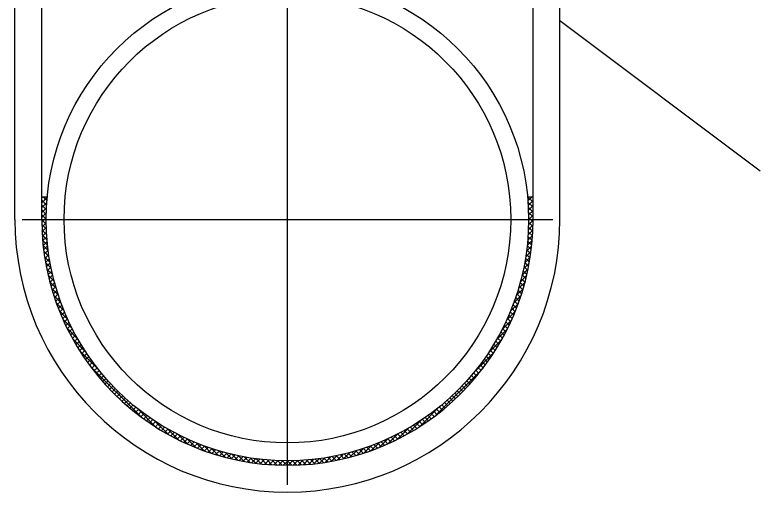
# Model space of a CAD drawing. Extents: x 1382187 to 1725648, y 860327 to 1571294.
# Drawn here: x 1512261 to 1514247, y 1208592 to 1209863 of the extents above; entities that cross this region are included whole.
import ezdxf

# ---------------------------------------------------------------- set-up
doc = ezdxf.new("R2010")
doc.units = 0
doc.header["$LTSCALE"] = 1000
doc.header["$MEASUREMENT"] = 0
doc.linetypes.add('CENTER', pattern=[8, 5, -1, 1, -1])
doc.styles.get("Standard").update_dxf_attribs({"font": 'gbenor.shx', "bigfont": 'gbcbig.shx'})
doc.dimstyles.get("Standard").update_dxf_attribs({"dimtxt": 0.18, "dimasz": 0.18, "dimexe": 0.18, "dimexo": 0.0625, "dimgap": 0.09, "dimtad": 0, "dimtih": 1, "dimtoh": 1, "dimdec": 4, "dimzin": 0, "dimdsep": 46, "dimtxsty": 'Standard', "dimcen": 0.09, "dimadec": 0, "dimazin": 0, "dimtfac": 1, "dimtdec": 4, "dimtofl": 0, "dimtmove": 0, "dimatfit": 3, "dimfxl": 0, "dimtolj": 1, "dimtzin": 0, "dimarcsym": 0})

msp = doc.modelspace()

# ---------------------------------------------------------------- hatches: boundary and pattern name
h = msp.add_hatch()
h.set_pattern_fill('ANSI37', color=256, scale=2.904, style=0)
h.set_pattern_definition([(45, (1652586.841, 1474638.508), (-6.51966594, 6.51966594), []), (135, (1652586.841, 1474638.508), (-6.51966594, -6.51966594), [])])
h.paths.add_polyline_path([(1513642, 1209378), (1513627.4, 1209378, -0.023186), (1513630.1, 1209318.4, -1), (1512344.2, 1209318.4, -0.023186), (1512347, 1209378), (1512332.3, 1209378), (1512332.3, 1209318.4, 1), (1513642, 1209318.4)])

# ---------------------------------------------------------------- linework, layer by layer
at = {"linetype": 'Continuous'}
for p, q in [((1512260.9, 1209318.4), (1512260.9, 1210378.1)), ((1512332.3, 1209318.4), (1512332.3, 1210378.1)), ((1513642, 1209318.4), (1513642, 1210378.1)), ((1513713.5, 1209318.4), (1513713.5, 1210378.1)), ((1512348.5, 1209378), (1512332.3, 1209378)), ((1513642, 1209378), (1513625.9, 1209378))]:
    msp.add_line(p, q, dxfattribs=at)
at = {"color": 0, "linetype": 'CENTER'}
for p, q in [((1512987.2, 1208611.2), (1512987.2, 1209987.9)), ((1512279.9, 1209318.4), (1513694.4, 1209318.4))]:
    msp.add_line(p, q, dxfattribs=at)
at = {"linetype": 'Continuous'}
for radius in [642.9, 595.3]:
    msp.add_circle((1512987.2, 1209318.4), radius, dxfattribs=at)
for radius in [726.3, 654.9]:
    msp.add_arc((1512987.2, 1209318.4), radius, 180, 0, dxfattribs=at)

# ---------------------------------------------------------------- leaders
msp.add_leader([(1513713.5, 1209848.3), (1514247.2, 1209447.6)], dimstyle='Standard', override={"dimgap": 20, "dimtad": 0})

doc.saveas('drawing.dxf')
